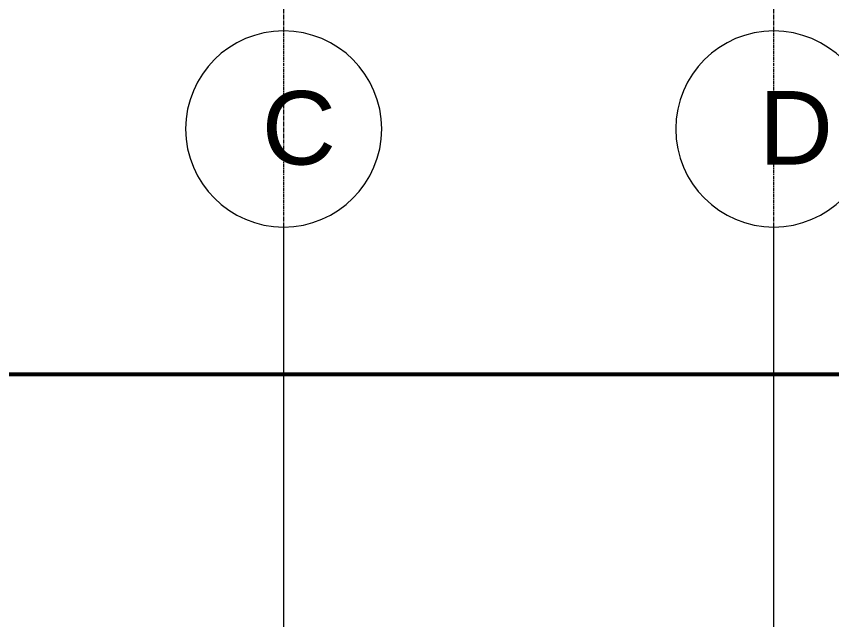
# Model space of a CAD drawing. Header units: inches. Extents: x 841 to 14369, y -5431 to -3225.
# Drawn here: x 13110.2 to 13309.9, y -3711.2 to -3563.4 of the extents above; entities that cross this region are included whole.
import ezdxf
from ezdxf.xclip import XClip

# ---------------------------------------------------------------- set-up
doc = ezdxf.new("R2010")
doc.units = ezdxf.units.IN
doc.header["$MEASUREMENT"] = 0
doc.header["$XCLIPFRAME"] = 0
doc.linetypes.add('INC-200$0$NBK_CenterX2', pattern=[1.083333, 0.666667, -0.125, 0.166667, -0.125])
doc.linetypes.add('NBK_CenterX2', pattern=[1.083333, 0.666667, -0.125, 0.166667, -0.125])
doc.layers.get('Defpoints').update_dxf_attribs({"color": 250, "lineweight": 0})
for name, color, linetype, lineweight in [('!Gridline', 112, 'NBK_CenterX2', 5), ('INC-200$0$!Gridline', 112, 'INC-200$0$NBK_CenterX2', 5), ('S-GRID-IDEN', 1, 'Continuous', 9)]:
    doc.layers.add(name, color=color, linetype=linetype, lineweight=lineweight)
doc.layers.add('!Viewport', color=250, linetype='Continuous', lineweight=0, plot=False)
doc.styles.add('Arial_1', font='arial.ttf', dxfattribs={"height": 18})

# ---------------------------------------------------------------- blocks, each defined once
blk = doc.blocks.new('Grid - Grid Head - 1_2_ Circle-1591862-BUILDING ELEVATION - EAST')
at = {"layer": 'S-GRID-IDEN'}
blk.add_circle((813.21, 1599.69), 24, dxfattribs=at)
blk = doc.blocks.new('A$C5F5E0522')
for p, q in [((-726.01, -364.16), (-726.01, 165.69)), ((-606.01, -364.16), (-606.01, 165.69))]:
    blk.add_line(p, q)
at = {"layer": 'S-GRID-IDEN', "xscale": -1}
for p in [(87.19, -1410), (207.19, -1410)]:
    blk.add_blockref('Grid - Grid Head - 1_2_ Circle-1591862-BUILDING ELEVATION - EAST', p, dxfattribs=at)
at = {"style": 'Arial_1'}
for s, p in [('C', (-731.38, 180.98)), ('D', (-609.67, 180.98))]:
    blk.add_text(s, height=18, dxfattribs=at).set_placement(p)
blk = doc.blocks.new('GRID_ELEV WEST_W')
at = {"layer": '!Gridline'}
for p, q in [((450.93, -1231.31), (450.93, 403.85)), ((540.21, -1231.31), (540.21, 403.85))]:
    blk.add_line(p, q, dxfattribs=at)

msp = doc.modelspace()

# ---------------------------------------------------------------- linework, layer by layer
at = {"layer": 'Defpoints', "color": 2, "const_width": 1}
msp.add_lwpolyline([(12443.45, -3651.07), (14046.69, -3651.07), (14046.69, -4190.12), (12443.45, -4190.12)], close=True, dxfattribs=at)

# ---------------------------------------------------------------- block references
at = {"layer": '!Viewport', "color": 1}
msp.add_blockref('A$C5F5E0522', (13901.72, -3780.72), dxfattribs=at)
at = {"layer": 'INC-200$0$!Gridline'}
ref = msp.add_blockref('GRID_ELEV WEST_W', (12569.66, -3792.12), dxfattribs=dict(at, xscale=1.344, yscale=1.344, zscale=1.344))
XClip(ref).set_block_clipping_path([(-8786.922099755, -296.1352419663), (1098.9748672036, 683.7940378179)])

doc.saveas('drawing.dxf')
